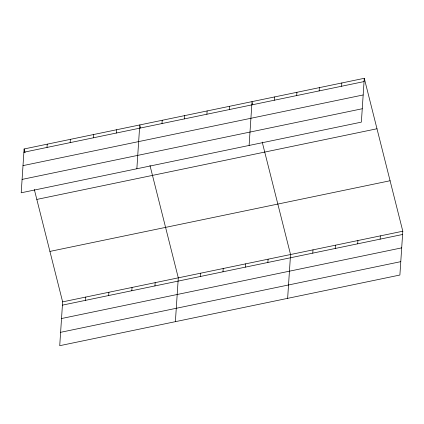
<?xml version="1.0" encoding="UTF-8"?>
<svg xmlns="http://www.w3.org/2000/svg" width="424" height="424" viewBox="0 0 424 424"><rect width="100%" height="100%" fill="white"/><g stroke="black" fill="none" stroke-linecap="round" stroke-linejoin="round"><path stroke-width="0.64" d="M24.11 148.967L21.2 192.788L361.365 122.133L364.274 78.308L24.11 148.967L25.053 152.704M47.027 147.43L47.244 144.16M70.156 142.628L70.373 139.353M34.312 189.454L62.635 301.867L59.726 345.692L399.89 275.033L402.8 231.213L364.274 78.308M93.285 137.821L93.503 134.551M85.553 300.335L85.77 297.065M116.42 133.019L116.637 129.744M108.682 295.533L108.899 292.258M136.857 168.763L139.766 124.942L140.551 128.053M131.811 290.726L132.028 287.456M162 123.548L162.217 120.278M154.946 285.924L155.163 282.649M184.451 118.884L184.668 115.614M175.382 321.668L178.292 277.847L149.969 165.434M206.901 114.22L207.119 110.95M200.526 276.453L200.743 273.183M229.352 109.562L229.57 106.286M222.976 271.789L223.194 268.519M249.111 145.448L252.02 101.622L252.805 104.739M245.427 267.125L245.644 263.855M274.254 100.234L274.471 96.958M267.878 262.461L268.095 259.191M296.705 95.57L296.922 92.3M287.636 298.353L290.546 254.527L262.223 142.114M319.155 90.906L319.373 87.636M312.779 253.139L312.997 249.863M341.606 86.242L341.824 82.972M335.23 248.475L335.448 245.204M357.681 243.811L357.898 240.541M380.132 239.147L380.349 235.877M23.892 152.237L364.057 81.578M23.002 165.62L363.167 94.96M22.09 179.405L362.25 108.751M36.824 199.423L376.989 128.763M49.926 251.411L390.085 180.751M62.635 301.867L402.8 231.213M62.418 305.142L402.583 234.483M61.533 318.525L401.692 247.865M60.616 332.31L400.781 261.656"/></g></svg>
